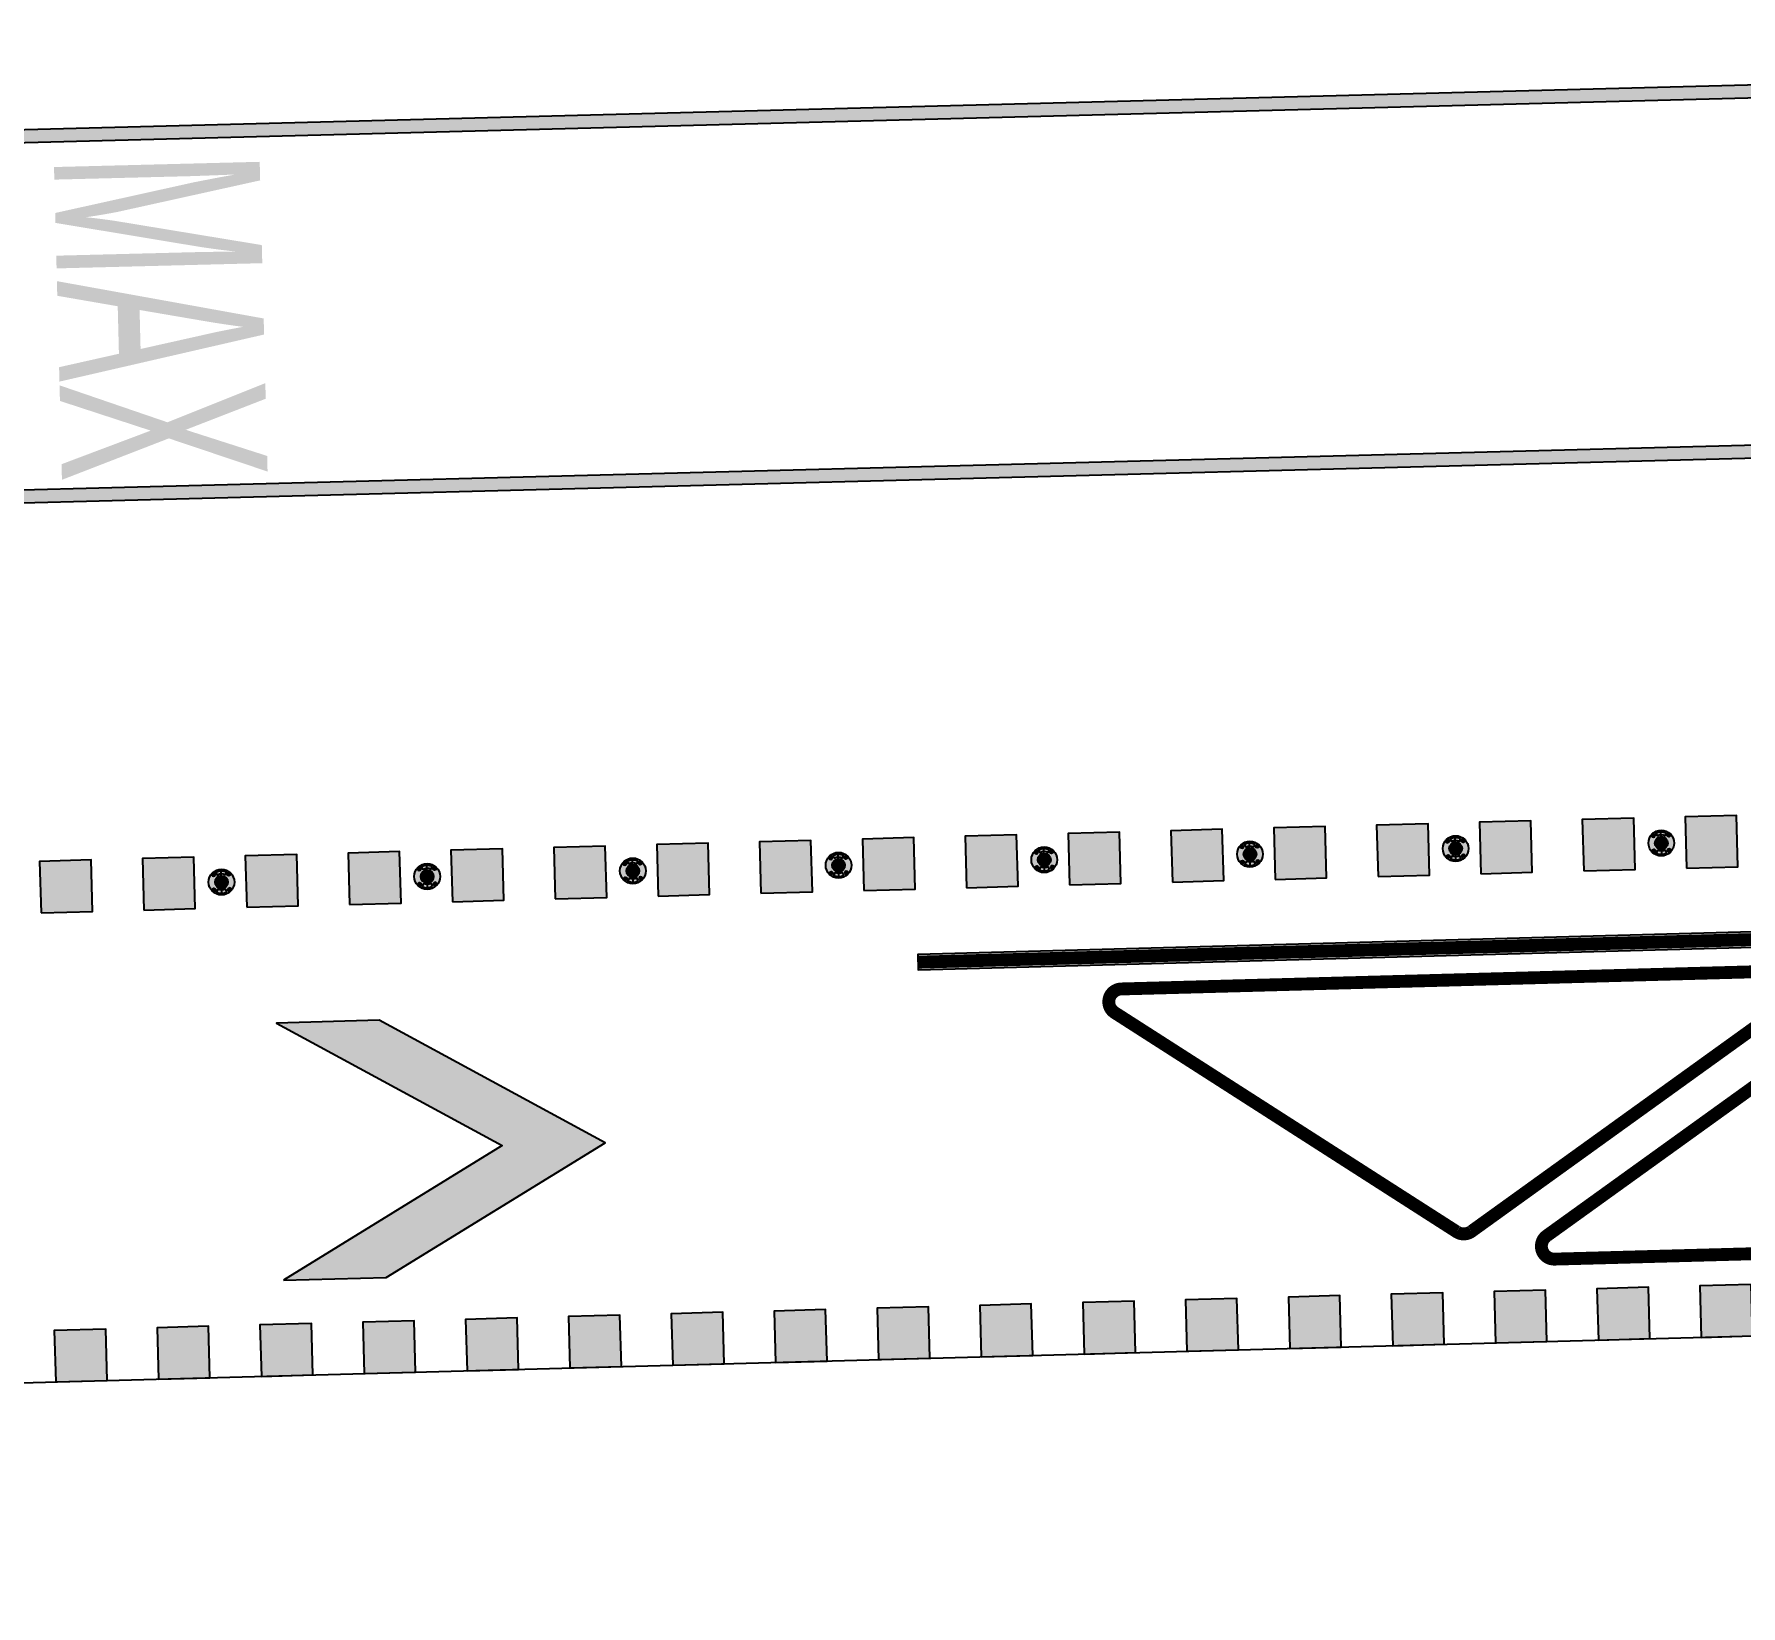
# Model space of a CAD drawing. Header units: metres. Extents: x 668617 to 675126, y 2286318 to 2293677.
# Drawn here: x 669566 to 669579.27, y 2287211.24 to 2287223.46 of the extents above; entities that cross this region are included whole.
import ezdxf
from ezdxf.enums import TextEntityAlignment as Align

# ---------------------------------------------------------------- set-up
doc = ezdxf.new("R2010")
doc.units = ezdxf.units.M
doc.header["$MEASUREMENT"] = 0
for name, color, linetype in [('DMTG-B-CuadrosVerdes', 94, 'Continuous'), ('DMTG-M-VIALETON', 92, 'Continuous'), ('DMTG-PB-BANQUETAS', 251, 'Continuous'), ('DMTG-SH-LEYENDA VELOCIDAD', 252, 'Continuous'), ('DMTG-SH-LINEA DISCONTINUA', 252, 'Continuous'), ('DMTG-SH-PARADA', 252, 'Continuous')]:
    doc.layers.add(name, color=color, linetype=linetype)
doc.styles.add('Arial', font='arial.ttf')

# ---------------------------------------------------------------- blocks, each defined once
blk = doc.blocks.new('*U207')
h = blk.add_hatch(color=252)
h.dxf.hatch_style = 1
h.paths.add_polyline_path([(-1.817, -23.238), (-0.817, -24.968), (-0.817, -24.168), (-1.817, -22.438), (-2.817, -24.168), (-2.817, -24.968)])
h.paths.add_polyline_path([(-1.817, -0.786), (-0.817, -2.516), (-0.817, -1.716), (-1.817, 0.014), (-2.817, -1.716), (-2.817, -2.516)])
h = blk.add_hatch(color=252)
h.dxf.hatch_style = 1
h.paths.add_polyline_path([(-3.215, -19.968), (-3.095, -19.968), (-3.095, -5.468), (-3.133, -5.468), (-3.133, -4.969), (-3.215, -4.969)])
at = {"color": 252, "lineweight": 0}
for points in [[(-3.215, -4.969), (-3.215, -19.968)], [(-3.095, -4.969), (-3.095, -19.968)]]:
    blk.add_lwpolyline(points, dxfattribs=at)
at = {"color": 252}
for points in [[(-3.095, -4.969), (-3.215, -4.969), (-3.215, -19.968), (-3.095, -19.968), (-3.095, -4.969)], [(-0.817, -24.968), (-0.817, -24.168), (-1.817, -22.438), (-2.817, -24.168), (-2.817, -24.968), (-1.817, -23.238), (-0.817, -24.968)]]:
    blk.add_lwpolyline(points, dxfattribs=at)
at = {"color": 252, "lineweight": 0, "const_width": 0.1}
blk.add_lwpolyline([(-3.155, -4.969), (-3.155, -19.968)], dxfattribs=at)
at = {"color": 252, "const_width": 0.1}
for points in [[(-0.896, -9.8, -0.64959), (-0.713, -9.834), (-0.713, -15.082, -0.740696), (-0.896, -15.138), (-2.67, -12.528, -0.325184), (-2.67, -12.41), (-0.896, -9.8)], [(-2.721, -13.111, 0.64959), (-2.904, -13.145), (-2.904, -18.393, 0.740696), (-2.721, -18.449), (-0.947, -15.839, 0.325184), (-0.947, -15.721), (-2.721, -13.111)]]:
    blk.add_lwpolyline(points, format="xyb", dxfattribs=at)
blk = doc.blocks.new('*U82')
blk.add_hatch(color=252).paths.add_polyline_path([(0, -0.05), (45, -0.05), (45, 0.05), (0, 0.05)])
blk.add_lwpolyline([(0, -0.05), (45, -0.05), (45, 0.05), (0, 0.05)], close=True)
blk = doc.blocks.new('*U185')
at = {"layer": 'DMTG-SH-LEYENDA VELOCIDAD', "style": 'Arial', "width": 0.527321}
blk.add_text('MAX', height=1.6, dxfattribs=at).set_placement((0.148, 7.915), (2.702, 7.915), align=Align.FIT)
at = {"layer": 'DMTG-SH-LEYENDA VELOCIDAD', "style": 'Arial', "width": 0.593548}
blk.add_attdef('VEL', text='', height=1.6, dxfattribs=at).set_placement((0.235, 0.019), (2.742, 0.019), align=Align.FIT)
blk = doc.blocks.new('*U139')
h = blk.add_hatch(color=256)
h.dxf.hatch_style = 1
h.paths.add_polyline_path([(6.388, 3.644), (6.788, 3.644), (6.788, 4.044), (6.388, 4.044)])
h = blk.add_hatch(color=256)
h.dxf.hatch_style = 1
h.paths.add_polyline_path([(6.388, 3.644), (6.788, 3.644), (6.788, 4.044), (6.388, 4.044)])
h = blk.add_hatch(color=256)
h.dxf.hatch_style = 1
h.paths.add_polyline_path([(7.188, 3.643), (7.588, 3.643), (7.588, 4.043), (7.188, 4.043)])
h = blk.add_hatch(color=256)
h.dxf.hatch_style = 1
h.paths.add_polyline_path([(7.188, 3.643), (7.588, 3.643), (7.588, 4.043), (7.188, 4.043)])
h = blk.add_hatch(color=256)
h.dxf.hatch_style = 1
h.paths.add_polyline_path([(7.988, 3.643), (8.388, 3.642), (8.388, 4.042), (7.988, 4.043)])
h = blk.add_hatch(color=256)
h.dxf.hatch_style = 1
h.paths.add_polyline_path([(7.988, 3.643), (8.388, 3.642), (8.388, 4.042), (7.988, 4.043)])
h = blk.add_hatch(color=256)
h.dxf.hatch_style = 1
h.paths.add_polyline_path([(8.788, 3.642), (9.188, 3.642), (9.188, 4.042), (8.788, 4.042)])
h = blk.add_hatch(color=256)
h.dxf.hatch_style = 1
h.paths.add_polyline_path([(8.788, 3.642), (9.188, 3.642), (9.188, 4.042), (8.788, 4.042)])
h = blk.add_hatch(color=256)
h.dxf.hatch_style = 1
h.paths.add_polyline_path([(9.588, 3.641), (9.988, 3.641), (9.988, 4.041), (9.588, 4.041)])
h = blk.add_hatch(color=256)
h.dxf.hatch_style = 1
h.paths.add_polyline_path([(9.588, 3.641), (9.988, 3.641), (9.988, 4.041), (9.588, 4.041)])
h = blk.add_hatch(color=256)
h.dxf.hatch_style = 1
h.paths.add_polyline_path([(10.388, 3.641), (10.788, 3.64), (10.788, 4.04), (10.388, 4.041)])
h = blk.add_hatch(color=256)
h.dxf.hatch_style = 1
h.paths.add_polyline_path([(10.388, 3.641), (10.788, 3.64), (10.788, 4.04), (10.388, 4.041)])
h = blk.add_hatch(color=256)
h.dxf.hatch_style = 1
h.paths.add_polyline_path([(11.188, 3.64), (11.588, 3.64), (11.588, 4.04), (11.188, 4.04)])
h = blk.add_hatch(color=256)
h.dxf.hatch_style = 1
h.paths.add_polyline_path([(11.188, 3.64), (11.588, 3.64), (11.588, 4.04), (11.188, 4.04)])
h = blk.add_hatch(color=256)
h.dxf.hatch_style = 1
h.paths.add_polyline_path([(11.988, 3.64), (12.388, 3.639), (12.388, 4.039), (11.988, 4.04)])
h = blk.add_hatch(color=256)
h.dxf.hatch_style = 1
h.paths.add_polyline_path([(11.988, 3.64), (12.388, 3.639), (12.388, 4.039), (11.988, 4.04)])
h = blk.add_hatch(color=256)
h.dxf.hatch_style = 1
h.paths.add_polyline_path([(12.788, 3.639), (13.188, 3.639), (13.188, 4.039), (12.788, 4.039)])
h = blk.add_hatch(color=256)
h.dxf.hatch_style = 1
h.paths.add_polyline_path([(12.788, 3.639), (13.188, 3.639), (13.188, 4.039), (12.788, 4.039)])
h = blk.add_hatch(color=256)
h.dxf.hatch_style = 1
h.paths.add_polyline_path([(13.588, 3.638), (13.988, 3.638), (13.988, 4.038), (13.588, 4.038)])
h = blk.add_hatch(color=256)
h.dxf.hatch_style = 1
h.paths.add_polyline_path([(13.588, 3.638), (13.988, 3.638), (13.988, 4.038), (13.588, 4.038)])
h = blk.add_hatch(color=256)
h.dxf.hatch_style = 1
h.paths.add_polyline_path([(14.388, 3.638), (14.788, 3.637), (14.788, 4.037), (14.388, 4.038)])
h = blk.add_hatch(color=256)
h.dxf.hatch_style = 1
h.paths.add_polyline_path([(14.388, 3.638), (14.788, 3.637), (14.788, 4.037), (14.388, 4.038)])
h = blk.add_hatch(color=256)
h.dxf.hatch_style = 1
h.paths.add_polyline_path([(15.188, 3.637), (15.588, 3.637), (15.588, 4.037), (15.188, 4.037)])
h = blk.add_hatch(color=256)
h.dxf.hatch_style = 1
h.paths.add_polyline_path([(15.188, 3.637), (15.588, 3.637), (15.588, 4.037), (15.188, 4.037)])
h = blk.add_hatch(color=256)
h.dxf.hatch_style = 1
h.paths.add_polyline_path([(15.988, 3.636), (16.388, 3.636), (16.388, 4.036), (15.988, 4.036)])
h = blk.add_hatch(color=256)
h.dxf.hatch_style = 1
h.paths.add_polyline_path([(15.988, 3.636), (16.388, 3.636), (16.388, 4.036), (15.988, 4.036)])
h = blk.add_hatch(color=256)
h.dxf.hatch_style = 1
h.paths.add_polyline_path([(16.788, 3.636), (17.188, 3.635), (17.188, 4.035), (16.788, 4.036)])
h = blk.add_hatch(color=256)
h.dxf.hatch_style = 1
h.paths.add_polyline_path([(16.788, 3.636), (17.188, 3.635), (17.188, 4.035), (16.788, 4.036)])
h = blk.add_hatch(color=256)
h.dxf.hatch_style = 1
h.paths.add_polyline_path([(17.588, 3.635), (17.988, 3.635), (17.988, 4.035), (17.588, 4.035)])
h = blk.add_hatch(color=256)
h.dxf.hatch_style = 1
h.paths.add_polyline_path([(17.588, 3.635), (17.988, 3.635), (17.988, 4.035), (17.588, 4.035)])
h = blk.add_hatch(color=256)
h.dxf.hatch_style = 1
h.paths.add_polyline_path([(18.388, 3.634), (18.788, 3.634), (18.788, 4.034), (18.388, 4.034)])
h = blk.add_hatch(color=256)
h.dxf.hatch_style = 1
h.paths.add_polyline_path([(18.388, 3.634), (18.788, 3.634), (18.788, 4.034), (18.388, 4.034)])
h = blk.add_hatch(color=256)
h.dxf.hatch_style = 1
h.paths.add_polyline_path([(19.188, 3.634), (19.588, 3.633), (19.588, 4.033), (19.188, 4.034)])
h = blk.add_hatch(color=256)
h.dxf.hatch_style = 1
h.paths.add_polyline_path([(19.188, 3.634), (19.588, 3.633), (19.588, 4.033), (19.188, 4.034)])
h = blk.add_hatch(color=256)
h.dxf.hatch_style = 1
h.paths.add_polyline_path([(6.4, -0.005), (6.8, -0.006), (6.8, 0.394), (6.4, 0.395)])
h = blk.add_hatch(color=256)
h.dxf.hatch_style = 1
h.paths.add_polyline_path([(6.4, -0.005), (6.8, -0.006), (6.8, 0.394), (6.4, 0.395)])
h = blk.add_hatch(color=256)
h.dxf.hatch_style = 1
h.paths.add_polyline_path([(7.2, -0.006), (7.6, -0.006), (7.6, 0.394), (7.2, 0.394)])
h = blk.add_hatch(color=256)
h.dxf.hatch_style = 1
h.paths.add_polyline_path([(7.2, -0.006), (7.6, -0.006), (7.6, 0.394), (7.2, 0.394)])
h = blk.add_hatch(color=256)
h.dxf.hatch_style = 1
h.paths.add_polyline_path([(8, -0.007), (8.4, -0.007), (8.4, 0.393), (8, 0.393)])
h = blk.add_hatch(color=256)
h.dxf.hatch_style = 1
h.paths.add_polyline_path([(8, -0.007), (8.4, -0.007), (8.4, 0.393), (8, 0.393)])
h = blk.add_hatch(color=256)
h.dxf.hatch_style = 1
h.paths.add_polyline_path([(8.8, -0.007), (9.2, -0.008), (9.2, 0.392), (8.8, 0.393)])
h = blk.add_hatch(color=256)
h.dxf.hatch_style = 1
h.paths.add_polyline_path([(8.8, -0.007), (9.2, -0.008), (9.2, 0.392), (8.8, 0.393)])
h = blk.add_hatch(color=256)
h.dxf.hatch_style = 1
h.paths.add_polyline_path([(9.6, -0.008), (10, -0.008), (10, 0.392), (9.6, 0.392)])
h = blk.add_hatch(color=256)
h.dxf.hatch_style = 1
h.paths.add_polyline_path([(9.6, -0.008), (10, -0.008), (10, 0.392), (9.6, 0.392)])
h = blk.add_hatch(color=256)
h.dxf.hatch_style = 1
h.paths.add_polyline_path([(10.4, -0.008), (10.8, -0.009), (10.8, 0.391), (10.4, 0.392)])
h = blk.add_hatch(color=256)
h.dxf.hatch_style = 1
h.paths.add_polyline_path([(10.4, -0.008), (10.8, -0.009), (10.8, 0.391), (10.4, 0.392)])
h = blk.add_hatch(color=256)
h.dxf.hatch_style = 1
h.paths.add_polyline_path([(11.2, -0.009), (11.6, -0.009), (11.6, 0.391), (11.2, 0.391)])
h = blk.add_hatch(color=256)
h.dxf.hatch_style = 1
h.paths.add_polyline_path([(11.2, -0.009), (11.6, -0.009), (11.6, 0.391), (11.2, 0.391)])
h = blk.add_hatch(color=256)
h.dxf.hatch_style = 1
h.paths.add_polyline_path([(12, -0.01), (12.4, -0.01), (12.4, 0.39), (12, 0.39)])
h = blk.add_hatch(color=256)
h.dxf.hatch_style = 1
h.paths.add_polyline_path([(12, -0.01), (12.4, -0.01), (12.4, 0.39), (12, 0.39)])
h = blk.add_hatch(color=256)
h.dxf.hatch_style = 1
h.paths.add_polyline_path([(12.8, -0.01), (13.2, -0.011), (13.2, 0.389), (12.8, 0.39)])
h = blk.add_hatch(color=256)
h.dxf.hatch_style = 1
h.paths.add_polyline_path([(12.8, -0.01), (13.2, -0.011), (13.2, 0.389), (12.8, 0.39)])
h = blk.add_hatch(color=256)
h.dxf.hatch_style = 1
h.paths.add_polyline_path([(13.6, -0.011), (14, -0.011), (14, 0.389), (13.6, 0.389)])
h = blk.add_hatch(color=256)
h.dxf.hatch_style = 1
h.paths.add_polyline_path([(13.6, -0.011), (14, -0.011), (14, 0.389), (13.6, 0.389)])
h = blk.add_hatch(color=256)
h.dxf.hatch_style = 1
h.paths.add_polyline_path([(14.4, -0.012), (14.8, -0.012), (14.8, 0.388), (14.4, 0.388)])
h = blk.add_hatch(color=256)
h.dxf.hatch_style = 1
h.paths.add_polyline_path([(14.4, -0.012), (14.8, -0.012), (14.8, 0.388), (14.4, 0.388)])
h = blk.add_hatch(color=256)
h.dxf.hatch_style = 1
h.paths.add_polyline_path([(15.2, -0.012), (15.6, -0.013), (15.6, 0.387), (15.2, 0.388)])
h = blk.add_hatch(color=256)
h.dxf.hatch_style = 1
h.paths.add_polyline_path([(15.2, -0.012), (15.6, -0.013), (15.6, 0.387), (15.2, 0.388)])
h = blk.add_hatch(color=256)
h.dxf.hatch_style = 1
h.paths.add_polyline_path([(16, -0.013), (16.4, -0.013), (16.4, 0.387), (16, 0.387)])
h = blk.add_hatch(color=256)
h.dxf.hatch_style = 1
h.paths.add_polyline_path([(16, -0.013), (16.4, -0.013), (16.4, 0.387), (16, 0.387)])
h = blk.add_hatch(color=256)
h.dxf.hatch_style = 1
h.paths.add_polyline_path([(16.8, -0.014), (17.2, -0.014), (17.2, 0.386), (16.8, 0.386)])
h = blk.add_hatch(color=256)
h.dxf.hatch_style = 1
h.paths.add_polyline_path([(16.8, -0.014), (17.2, -0.014), (17.2, 0.386), (16.8, 0.386)])
h = blk.add_hatch(color=256)
h.dxf.hatch_style = 1
h.paths.add_polyline_path([(17.6, -0.014), (18, -0.015), (18, 0.385), (17.6, 0.386)])
h = blk.add_hatch(color=256)
h.dxf.hatch_style = 1
h.paths.add_polyline_path([(17.6, -0.014), (18, -0.015), (18, 0.385), (17.6, 0.386)])
h = blk.add_hatch(color=256)
h.dxf.hatch_style = 1
h.paths.add_polyline_path([(18.4, -0.015), (18.8, -0.015), (18.8, 0.385), (18.4, 0.385)])
h = blk.add_hatch(color=256)
h.dxf.hatch_style = 1
h.paths.add_polyline_path([(18.4, -0.015), (18.8, -0.015), (18.8, 0.385), (18.4, 0.385)])
h = blk.add_hatch(color=256)
h.dxf.hatch_style = 1
h.paths.add_polyline_path([(19.2, -0.016), (19.6, -0.016), (19.6, 0.384), (19.2, 0.384)])
h = blk.add_hatch(color=256)
h.dxf.hatch_style = 1
h.paths.add_polyline_path([(19.2, -0.016), (19.6, -0.016), (19.6, 0.384), (19.2, 0.384)])
for points in [[(6.388, 3.644), (6.788, 3.644), (6.788, 4.044), (6.388, 4.044)], [(6.388, 3.644), (6.788, 3.644), (6.788, 4.044), (6.388, 4.044)], [(7.188, 3.643), (7.588, 3.643), (7.588, 4.043), (7.188, 4.043)], [(7.188, 3.643), (7.588, 3.643), (7.588, 4.043), (7.188, 4.043)], [(7.988, 3.643), (8.388, 3.642), (8.388, 4.042), (7.988, 4.043)], [(7.988, 3.643), (8.388, 3.642), (8.388, 4.042), (7.988, 4.043)], [(8.788, 3.642), (9.188, 3.642), (9.188, 4.042), (8.788, 4.042)], [(8.788, 3.642), (9.188, 3.642), (9.188, 4.042), (8.788, 4.042)], [(9.588, 3.641), (9.988, 3.641), (9.988, 4.041), (9.588, 4.041)], [(9.588, 3.641), (9.988, 3.641), (9.988, 4.041), (9.588, 4.041)], [(10.388, 3.641), (10.788, 3.64), (10.788, 4.04), (10.388, 4.041)], [(10.388, 3.641), (10.788, 3.64), (10.788, 4.04), (10.388, 4.041)], [(11.188, 3.64), (11.588, 3.64), (11.588, 4.04), (11.188, 4.04)], [(11.188, 3.64), (11.588, 3.64), (11.588, 4.04), (11.188, 4.04)], [(11.988, 3.64), (12.388, 3.639), (12.388, 4.039), (11.988, 4.04)], [(11.988, 3.64), (12.388, 3.639), (12.388, 4.039), (11.988, 4.04)], [(12.788, 3.639), (13.188, 3.639), (13.188, 4.039), (12.788, 4.039)], [(12.788, 3.639), (13.188, 3.639), (13.188, 4.039), (12.788, 4.039)], [(13.588, 3.638), (13.988, 3.638), (13.988, 4.038), (13.588, 4.038)], [(13.588, 3.638), (13.988, 3.638), (13.988, 4.038), (13.588, 4.038)], [(14.388, 3.638), (14.788, 3.637), (14.788, 4.037), (14.388, 4.038)], [(14.388, 3.638), (14.788, 3.637), (14.788, 4.037), (14.388, 4.038)], [(15.188, 3.637), (15.588, 3.637), (15.588, 4.037), (15.188, 4.037)], [(15.188, 3.637), (15.588, 3.637), (15.588, 4.037), (15.188, 4.037)], [(15.988, 3.636), (16.388, 3.636), (16.388, 4.036), (15.988, 4.036)], [(15.988, 3.636), (16.388, 3.636), (16.388, 4.036), (15.988, 4.036)], [(16.788, 3.636), (17.188, 3.635), (17.188, 4.035), (16.788, 4.036)], [(16.788, 3.636), (17.188, 3.635), (17.188, 4.035), (16.788, 4.036)], [(17.588, 3.635), (17.988, 3.635), (17.988, 4.035), (17.588, 4.035)], [(17.588, 3.635), (17.988, 3.635), (17.988, 4.035), (17.588, 4.035)], [(18.388, 3.634), (18.788, 3.634), (18.788, 4.034), (18.388, 4.034)], [(18.388, 3.634), (18.788, 3.634), (18.788, 4.034), (18.388, 4.034)], [(19.188, 3.634), (19.588, 3.633), (19.588, 4.033), (19.188, 4.034)], [(19.188, 3.634), (19.588, 3.633), (19.588, 4.033), (19.188, 4.034)], [(6.4, -0.005), (6.8, -0.006), (6.8, 0.394), (6.4, 0.395)], [(6.4, -0.005), (6.8, -0.006), (6.8, 0.394), (6.4, 0.395)], [(7.2, -0.006), (7.6, -0.006), (7.6, 0.394), (7.2, 0.394)], [(7.2, -0.006), (7.6, -0.006), (7.6, 0.394), (7.2, 0.394)], [(8, -0.007), (8.4, -0.007), (8.4, 0.393), (8, 0.393)], [(8, -0.007), (8.4, -0.007), (8.4, 0.393), (8, 0.393)], [(8.8, -0.007), (9.2, -0.008), (9.2, 0.392), (8.8, 0.393)], [(8.8, -0.007), (9.2, -0.008), (9.2, 0.392), (8.8, 0.393)], [(9.6, -0.008), (10, -0.008), (10, 0.392), (9.6, 0.392)], [(9.6, -0.008), (10, -0.008), (10, 0.392), (9.6, 0.392)], [(10.4, -0.008), (10.8, -0.009), (10.8, 0.391), (10.4, 0.392)], [(10.4, -0.008), (10.8, -0.009), (10.8, 0.391), (10.4, 0.392)], [(11.2, -0.009), (11.6, -0.009), (11.6, 0.391), (11.2, 0.391)], [(11.2, -0.009), (11.6, -0.009), (11.6, 0.391), (11.2, 0.391)], [(12, -0.01), (12.4, -0.01), (12.4, 0.39), (12, 0.39)], [(12, -0.01), (12.4, -0.01), (12.4, 0.39), (12, 0.39)], [(12.8, -0.01), (13.2, -0.011), (13.2, 0.389), (12.8, 0.39)], [(12.8, -0.01), (13.2, -0.011), (13.2, 0.389), (12.8, 0.39)], [(13.6, -0.011), (14, -0.011), (14, 0.389), (13.6, 0.389)], [(13.6, -0.011), (14, -0.011), (14, 0.389), (13.6, 0.389)], [(14.4, -0.012), (14.8, -0.012), (14.8, 0.388), (14.4, 0.388)], [(14.4, -0.012), (14.8, -0.012), (14.8, 0.388), (14.4, 0.388)], [(15.2, -0.012), (15.6, -0.013), (15.6, 0.387), (15.2, 0.388)], [(15.2, -0.012), (15.6, -0.013), (15.6, 0.387), (15.2, 0.388)], [(16, -0.013), (16.4, -0.013), (16.4, 0.387), (16, 0.387)], [(16, -0.013), (16.4, -0.013), (16.4, 0.387), (16, 0.387)], [(16.8, -0.014), (17.2, -0.014), (17.2, 0.386), (16.8, 0.386)], [(16.8, -0.014), (17.2, -0.014), (17.2, 0.386), (16.8, 0.386)], [(17.6, -0.014), (18, -0.015), (18, 0.385), (17.6, 0.386)], [(17.6, -0.014), (18, -0.015), (18, 0.385), (17.6, 0.386)], [(18.4, -0.015), (18.8, -0.015), (18.8, 0.385), (18.4, 0.385)], [(18.4, -0.015), (18.8, -0.015), (18.8, 0.385), (18.4, 0.385)], [(19.2, -0.016), (19.6, -0.016), (19.6, 0.384), (19.2, 0.384)], [(19.2, -0.016), (19.6, -0.016), (19.6, 0.384), (19.2, 0.384)]]:
    blk.add_lwpolyline(points, close=True)
blk = doc.blocks.new('*U211')
at = {"true_color": 0x58ba48}
h = blk.add_hatch(color=85, dxfattribs=at)
h.dxf.hatch_style = 1
h.paths.add_polyline_path([(37.3, 12.341, 1), (37.4, 12.341, 1)], flags=0)
h.paths.add_polyline_path([(37.299, 12.41), (37.288, 12.42, 0.062746), (37.271, 12.403), (37.281, 12.392, 0.413879), (37.299, 12.392, 0.414549)], flags=17)
h.paths.add_polyline_path([(37.296, 12.401, -1), (37.284, 12.401, -1)], flags=16)
h.paths.add_polyline_path([(37.3, 12.341, 1), (37.4, 12.341, 1)], flags=16)
h.paths.add_polyline_path([(37.411, 12.42), (37.4, 12.41, 0.413879), (37.4, 12.392, 0.414549), (37.418, 12.392), (37.429, 12.403, 0.062746)], flags=17)
h.paths.add_polyline_path([(37.415, 12.401, -1), (37.403, 12.401, -1)], flags=16)
h.paths.add_polyline_path([(37.429, 12.28), (37.418, 12.291, 0.413879), (37.4, 12.291, 0.414549), (37.4, 12.273), (37.411, 12.262, 0.062746)], flags=17)
h.paths.add_polyline_path([(37.403, 12.282, -1), (37.415, 12.282, -1)], flags=16)
h.paths.add_polyline_path([(37.299, 12.291, 0.414549), (37.281, 12.291), (37.271, 12.28, 0.062746), (37.288, 12.262), (37.299, 12.273, 0.413879)], flags=17)
h.paths.add_polyline_path([(37.284, 12.282, -1), (37.296, 12.282, -1)], flags=16)
h.paths.add_polyline_path([(37.429, 12.403), (37.418, 12.392, -0.414549), (37.4, 12.392, -0.413879), (37.4, 12.41), (37.411, 12.42, 0.342564), (37.288, 12.42), (37.299, 12.41, -0.414549), (37.299, 12.392, -0.413879), (37.281, 12.392), (37.271, 12.403, 0.166532), (37.25, 12.342, 0.166532), (37.271, 12.28), (37.281, 12.291, -0.414549), (37.299, 12.291, -0.413879), (37.299, 12.273), (37.288, 12.262, 0.342564), (37.411, 12.262), (37.4, 12.273, -0.414549), (37.4, 12.291, -0.413879), (37.418, 12.291), (37.429, 12.28, 0.166532), (37.45, 12.341, 0.166532)])
h.paths.add_polyline_path([(37.4, 12.341, -1), (37.3, 12.341, -1)], flags=0)
h.paths.add_polyline_path([(37.379, 12.397, 0.245947), (37.321, 12.397), (37.309, 12.419, -0.245947), (37.39, 12.419)], flags=16)
h.paths.add_polyline_path([(37.379, 12.286), (37.39, 12.264, -0.245947), (37.309, 12.264), (37.321, 12.286, 0.245947)], flags=16)
h = blk.add_hatch(color=85, dxfattribs=at)
h.dxf.hatch_style = 1
h.paths.add_polyline_path([(37.3, 12.341, 1), (37.4, 12.341, 1)])
at = {"true_color": 0xc7c8ca}
h = blk.add_hatch(color=9, dxfattribs=at)
h.dxf.hatch_style = 1
h.paths.add_polyline_path([(37.39, 12.419, 0.245947), (37.309, 12.419), (37.321, 12.397, -0.245947), (37.379, 12.397)])
h.paths.add_polyline_path([(37.39, 12.264), (37.379, 12.286, -0.245947), (37.321, 12.286), (37.309, 12.264, 0.245947)])
at = {"true_color": 0x58ba48}
h = blk.add_hatch(color=85, dxfattribs=at)
h.dxf.hatch_style = 1
h.paths.add_polyline_path([(38.9, 12.34, 1), (39, 12.34, 1)], flags=0)
h.paths.add_polyline_path([(38.899, 12.408), (38.888, 12.419, 0.062746), (38.871, 12.402), (38.881, 12.391, 0.413879), (38.899, 12.391, 0.414549)], flags=17)
h.paths.add_polyline_path([(38.896, 12.4, -1), (38.884, 12.4, -1)], flags=16)
h.paths.add_polyline_path([(38.9, 12.34, 1), (39, 12.34, 1)], flags=16)
h.paths.add_polyline_path([(39.011, 12.419), (39, 12.408, 0.413879), (39, 12.391, 0.414549), (39.018, 12.391), (39.029, 12.401, 0.062746)], flags=17)
h.paths.add_polyline_path([(39.015, 12.399, -1), (39.003, 12.399, -1)], flags=16)
h.paths.add_polyline_path([(39.029, 12.279), (39.018, 12.29, 0.413879), (39, 12.29, 0.414549), (39, 12.272), (39.011, 12.261, 0.062746)], flags=17)
h.paths.add_polyline_path([(39.003, 12.281, -1), (39.015, 12.281, -1)], flags=16)
h.paths.add_polyline_path([(38.899, 12.29, 0.414549), (38.881, 12.29), (38.871, 12.279, 0.062746), (38.888, 12.261), (38.899, 12.272, 0.413879)], flags=17)
h.paths.add_polyline_path([(38.884, 12.281, -1), (38.896, 12.281, -1)], flags=16)
h.paths.add_polyline_path([(39.029, 12.401), (39.018, 12.391, -0.414549), (39, 12.391, -0.413879), (39, 12.408), (39.011, 12.419, 0.342564), (38.888, 12.419), (38.899, 12.408, -0.414549), (38.899, 12.391, -0.413879), (38.881, 12.391), (38.871, 12.402, 0.166532), (38.85, 12.34, 0.166532), (38.871, 12.279), (38.881, 12.29, -0.414549), (38.899, 12.29, -0.413879), (38.899, 12.272), (38.888, 12.261, 0.342564), (39.011, 12.261), (39, 12.272, -0.414549), (39, 12.29, -0.413879), (39.018, 12.29), (39.029, 12.279, 0.166532), (39.05, 12.34, 0.166532)])
h.paths.add_polyline_path([(39, 12.34, -1), (38.9, 12.34, -1)], flags=0)
h.paths.add_polyline_path([(38.979, 12.395, 0.245947), (38.921, 12.396), (38.909, 12.418, -0.245947), (38.99, 12.418)], flags=16)
h.paths.add_polyline_path([(38.979, 12.285), (38.99, 12.263, -0.245947), (38.909, 12.263), (38.921, 12.285, 0.245947)], flags=16)
h = blk.add_hatch(color=85, dxfattribs=at)
h.dxf.hatch_style = 1
h.paths.add_polyline_path([(38.9, 12.34, 1), (39, 12.34, 1)])
at = {"true_color": 0xc7c8ca}
h = blk.add_hatch(color=9, dxfattribs=at)
h.dxf.hatch_style = 1
h.paths.add_polyline_path([(38.99, 12.418, 0.245947), (38.909, 12.418), (38.921, 12.396, -0.245947), (38.979, 12.395)])
h.paths.add_polyline_path([(38.99, 12.263), (38.979, 12.285, -0.245947), (38.921, 12.285), (38.909, 12.263, 0.245947)])
at = {"true_color": 0x58ba48}
h = blk.add_hatch(color=85, dxfattribs=at)
h.dxf.hatch_style = 1
h.paths.add_polyline_path([(40.5, 12.339, 1), (40.6, 12.339, 1)], flags=0)
h.paths.add_polyline_path([(40.499, 12.407), (40.488, 12.418, 0.062746), (40.471, 12.4), (40.481, 12.389, 0.413879), (40.499, 12.389, 0.414549)], flags=17)
h.paths.add_polyline_path([(40.496, 12.398, -1), (40.484, 12.398, -1)], flags=16)
h.paths.add_polyline_path([(40.5, 12.339, 1), (40.6, 12.339, 1)], flags=16)
h.paths.add_polyline_path([(40.611, 12.418), (40.6, 12.407, 0.413879), (40.6, 12.389, 0.414549), (40.618, 12.389), (40.629, 12.4, 0.062746)], flags=17)
h.paths.add_polyline_path([(40.615, 12.398, -1), (40.603, 12.398, -1)], flags=16)
h.paths.add_polyline_path([(40.629, 12.277), (40.618, 12.288, 0.413879), (40.6, 12.288, 0.414549), (40.6, 12.271), (40.611, 12.26, 0.062746)], flags=17)
h.paths.add_polyline_path([(40.603, 12.279, -1), (40.615, 12.279, -1)], flags=16)
h.paths.add_polyline_path([(40.499, 12.288, 0.414549), (40.481, 12.288), (40.471, 12.278, 0.062746), (40.488, 12.26), (40.499, 12.271, 0.413879)], flags=17)
h.paths.add_polyline_path([(40.484, 12.28, -1), (40.496, 12.28, -1)], flags=16)
h.paths.add_polyline_path([(40.629, 12.4), (40.618, 12.389, -0.414549), (40.6, 12.389, -0.413879), (40.6, 12.407), (40.611, 12.418, 0.342564), (40.488, 12.418), (40.499, 12.407, -0.414549), (40.499, 12.389, -0.413879), (40.481, 12.389), (40.471, 12.4, 0.166532), (40.45, 12.339, 0.166532), (40.471, 12.278), (40.481, 12.288, -0.414549), (40.499, 12.288, -0.413879), (40.499, 12.271), (40.488, 12.26, 0.342564), (40.611, 12.26), (40.6, 12.271, -0.414549), (40.6, 12.288, -0.413879), (40.618, 12.288), (40.629, 12.277, 0.166532), (40.65, 12.339, 0.166532)])
h.paths.add_polyline_path([(40.6, 12.339, -1), (40.5, 12.339, -1)], flags=0)
h.paths.add_polyline_path([(40.579, 12.394, 0.245947), (40.521, 12.394), (40.509, 12.416, -0.245947), (40.59, 12.416)], flags=16)
h.paths.add_polyline_path([(40.579, 12.283), (40.59, 12.261, -0.245947), (40.509, 12.261), (40.521, 12.284, 0.245947)], flags=16)
h = blk.add_hatch(color=85, dxfattribs=at)
h.dxf.hatch_style = 1
h.paths.add_polyline_path([(40.5, 12.339, 1), (40.6, 12.339, 1)])
at = {"true_color": 0xc7c8ca}
h = blk.add_hatch(color=9, dxfattribs=at)
h.dxf.hatch_style = 1
h.paths.add_polyline_path([(40.59, 12.416, 0.245947), (40.509, 12.416), (40.521, 12.394, -0.245947), (40.579, 12.394)])
h.paths.add_polyline_path([(40.59, 12.261), (40.579, 12.283, -0.245947), (40.521, 12.284), (40.509, 12.261, 0.245947)])
at = {"true_color": 0x58ba48}
h = blk.add_hatch(color=85, dxfattribs=at)
h.dxf.hatch_style = 1
h.paths.add_polyline_path([(42.1, 12.338, 1), (42.2, 12.338, 1)], flags=0)
h.paths.add_polyline_path([(42.099, 12.406), (42.088, 12.417, 0.062746), (42.071, 12.399), (42.081, 12.388, 0.413879), (42.099, 12.388, 0.414549)], flags=17)
h.paths.add_polyline_path([(42.096, 12.397, -1), (42.084, 12.397, -1)], flags=16)
h.paths.add_polyline_path([(42.1, 12.338, 1), (42.2, 12.338, 1)], flags=16)
h.paths.add_polyline_path([(42.211, 12.417), (42.2, 12.406, 0.413879), (42.2, 12.388, 0.414549), (42.218, 12.388), (42.229, 12.399, 0.062746)], flags=17)
h.paths.add_polyline_path([(42.215, 12.397, -1), (42.203, 12.397, -1)], flags=16)
h.paths.add_polyline_path([(42.229, 12.276), (42.218, 12.287, 0.413879), (42.2, 12.287, 0.414549), (42.2, 12.269), (42.211, 12.259, 0.062746)], flags=17)
h.paths.add_polyline_path([(42.203, 12.278, -1), (42.215, 12.278, -1)], flags=16)
h.paths.add_polyline_path([(42.099, 12.287, 0.414549), (42.081, 12.287), (42.071, 12.276, 0.062746), (42.088, 12.259), (42.099, 12.269, 0.413879)], flags=17)
h.paths.add_polyline_path([(42.084, 12.278, -1), (42.096, 12.278, -1)], flags=16)
h.paths.add_polyline_path([(42.229, 12.399), (42.218, 12.388, -0.414549), (42.2, 12.388, -0.413879), (42.2, 12.406), (42.211, 12.417, 0.342564), (42.088, 12.417), (42.099, 12.406, -0.414549), (42.099, 12.388, -0.413879), (42.081, 12.388), (42.071, 12.399, 0.166532), (42.05, 12.338, 0.166532), (42.071, 12.276), (42.081, 12.287, -0.414549), (42.099, 12.287, -0.413879), (42.099, 12.269), (42.088, 12.259, 0.342564), (42.211, 12.259), (42.2, 12.269, -0.414549), (42.2, 12.287, -0.413879), (42.218, 12.287), (42.229, 12.276, 0.166532), (42.25, 12.337, 0.166532)])
h.paths.add_polyline_path([(42.2, 12.338, -1), (42.1, 12.338, -1)], flags=0)
h.paths.add_polyline_path([(42.179, 12.393, 0.245947), (42.121, 12.393), (42.109, 12.415, -0.245947), (42.19, 12.415)], flags=16)
h.paths.add_polyline_path([(42.179, 12.282), (42.19, 12.26, -0.245947), (42.109, 12.26), (42.121, 12.282, 0.245947)], flags=16)
h = blk.add_hatch(color=85, dxfattribs=at)
h.dxf.hatch_style = 1
h.paths.add_polyline_path([(42.1, 12.338, 1), (42.2, 12.338, 1)])
at = {"true_color": 0xc7c8ca}
h = blk.add_hatch(color=9, dxfattribs=at)
h.dxf.hatch_style = 1
h.paths.add_polyline_path([(42.19, 12.415, 0.245947), (42.109, 12.415), (42.121, 12.393, -0.245947), (42.179, 12.393)])
h.paths.add_polyline_path([(42.19, 12.26), (42.179, 12.282, -0.245947), (42.121, 12.282), (42.109, 12.26, 0.245947)])
at = {"true_color": 0x58ba48}
h = blk.add_hatch(color=85, dxfattribs=at)
h.dxf.hatch_style = 1
h.paths.add_polyline_path([(43.7, 12.336, 1), (43.8, 12.336, 1)], flags=0)
h.paths.add_polyline_path([(43.699, 12.405), (43.688, 12.415, 0.062746), (43.671, 12.398), (43.681, 12.387, 0.413879), (43.699, 12.387, 0.414549)], flags=17)
h.paths.add_polyline_path([(43.696, 12.396, -1), (43.684, 12.396, -1)], flags=16)
h.paths.add_polyline_path([(43.7, 12.336, 1), (43.8, 12.336, 1)], flags=16)
h.paths.add_polyline_path([(43.811, 12.415), (43.8, 12.404, 0.413879), (43.8, 12.387, 0.414549), (43.818, 12.387), (43.829, 12.398, 0.062746)], flags=17)
h.paths.add_polyline_path([(43.815, 12.396, -1), (43.803, 12.396, -1)], flags=16)
h.paths.add_polyline_path([(43.829, 12.275), (43.818, 12.286, 0.413879), (43.8, 12.286, 0.414549), (43.8, 12.268), (43.811, 12.257, 0.062746)], flags=17)
h.paths.add_polyline_path([(43.803, 12.277, -1), (43.815, 12.277, -1)], flags=16)
h.paths.add_polyline_path([(43.699, 12.286, 0.414549), (43.681, 12.286), (43.671, 12.275, 0.062746), (43.688, 12.257), (43.699, 12.268, 0.413879)], flags=17)
h.paths.add_polyline_path([(43.684, 12.277, -1), (43.696, 12.277, -1)], flags=16)
h.paths.add_polyline_path([(43.829, 12.398), (43.818, 12.387, -0.414549), (43.8, 12.387, -0.413879), (43.8, 12.404), (43.811, 12.415, 0.342564), (43.688, 12.415), (43.699, 12.405, -0.414549), (43.699, 12.387, -0.413879), (43.681, 12.387), (43.671, 12.398, 0.166532), (43.65, 12.336, 0.166532), (43.671, 12.275), (43.681, 12.286, -0.414549), (43.699, 12.286, -0.413879), (43.699, 12.268), (43.688, 12.257, 0.342564), (43.811, 12.257), (43.8, 12.268, -0.414549), (43.8, 12.286, -0.413879), (43.818, 12.286), (43.829, 12.275, 0.166532), (43.85, 12.336, 0.166532)])
h.paths.add_polyline_path([(43.8, 12.336, -1), (43.7, 12.336, -1)], flags=0)
h.paths.add_polyline_path([(43.779, 12.392, 0.245947), (43.721, 12.392), (43.709, 12.414, -0.245947), (43.79, 12.414)], flags=16)
h.paths.add_polyline_path([(43.779, 12.281), (43.79, 12.259, -0.245947), (43.709, 12.259), (43.721, 12.281, 0.245947)], flags=16)
h = blk.add_hatch(color=85, dxfattribs=at)
h.dxf.hatch_style = 1
h.paths.add_polyline_path([(43.7, 12.336, 1), (43.8, 12.336, 1)])
at = {"true_color": 0xc7c8ca}
h = blk.add_hatch(color=9, dxfattribs=at)
h.dxf.hatch_style = 1
h.paths.add_polyline_path([(43.79, 12.414, 0.245947), (43.709, 12.414), (43.721, 12.392, -0.245947), (43.779, 12.392)])
h.paths.add_polyline_path([(43.79, 12.259), (43.779, 12.281, -0.245947), (43.721, 12.281), (43.709, 12.259, 0.245947)])
at = {"true_color": 0x58ba48}
h = blk.add_hatch(color=85, dxfattribs=at)
h.dxf.hatch_style = 1
h.paths.add_polyline_path([(45.3, 12.335, 1), (45.4, 12.335, 1)], flags=0)
h.paths.add_polyline_path([(45.299, 12.403), (45.288, 12.414, 0.062746), (45.271, 12.396), (45.281, 12.386, 0.413879), (45.299, 12.386, 0.414549)], flags=17)
h.paths.add_polyline_path([(45.296, 12.394, -1), (45.284, 12.394, -1)], flags=16)
h.paths.add_polyline_path([(45.3, 12.335, 1), (45.4, 12.335, 1)], flags=16)
h.paths.add_polyline_path([(45.411, 12.414), (45.4, 12.403, 0.413879), (45.4, 12.386, 0.414549), (45.418, 12.386), (45.429, 12.396, 0.062746)], flags=17)
h.paths.add_polyline_path([(45.415, 12.394, -1), (45.403, 12.394, -1)], flags=16)
h.paths.add_polyline_path([(45.429, 12.274), (45.418, 12.284, 0.413879), (45.4, 12.284, 0.414549), (45.4, 12.267), (45.411, 12.256, 0.062746)], flags=17)
h.paths.add_polyline_path([(45.403, 12.276, -1), (45.415, 12.276, -1)], flags=16)
h.paths.add_polyline_path([(45.299, 12.284, 0.414549), (45.281, 12.284), (45.271, 12.274, 0.062746), (45.288, 12.256), (45.299, 12.267, 0.413879)], flags=17)
h.paths.add_polyline_path([(45.284, 12.276, -1), (45.296, 12.276, -1)], flags=16)
h.paths.add_polyline_path([(45.429, 12.396), (45.418, 12.386, -0.414549), (45.4, 12.386, -0.413879), (45.4, 12.403), (45.411, 12.414, 0.342564), (45.288, 12.414), (45.299, 12.403, -0.414549), (45.299, 12.386, -0.413879), (45.281, 12.386), (45.271, 12.396, 0.166532), (45.25, 12.335, 0.166532), (45.271, 12.274), (45.281, 12.284, -0.414549), (45.299, 12.284, -0.413879), (45.299, 12.267), (45.288, 12.256, 0.342564), (45.411, 12.256), (45.4, 12.267, -0.414549), (45.4, 12.284, -0.413879), (45.418, 12.284), (45.429, 12.274, 0.166532), (45.45, 12.335, 0.166532)])
h.paths.add_polyline_path([(45.4, 12.335, -1), (45.3, 12.335, -1)], flags=0)
h.paths.add_polyline_path([(45.379, 12.39, 0.245947), (45.321, 12.39), (45.309, 12.413, -0.245947), (45.39, 12.412)], flags=16)
h.paths.add_polyline_path([(45.379, 12.28), (45.39, 12.257, -0.245947), (45.309, 12.258), (45.321, 12.28, 0.245947)], flags=16)
h = blk.add_hatch(color=85, dxfattribs=at)
h.dxf.hatch_style = 1
h.paths.add_polyline_path([(45.3, 12.335, 1), (45.4, 12.335, 1)])
at = {"true_color": 0xc7c8ca}
h = blk.add_hatch(color=9, dxfattribs=at)
h.dxf.hatch_style = 1
h.paths.add_polyline_path([(45.39, 12.412, 0.245947), (45.309, 12.413), (45.321, 12.39, -0.245947), (45.379, 12.39)])
h.paths.add_polyline_path([(45.39, 12.257), (45.379, 12.28, -0.245947), (45.321, 12.28), (45.309, 12.258, 0.245947)])
at = {"true_color": 0x58ba48}
h = blk.add_hatch(color=85, dxfattribs=at)
h.dxf.hatch_style = 1
h.paths.add_polyline_path([(46.9, 12.334, 1), (47, 12.334, 1)], flags=0)
h.paths.add_polyline_path([(46.899, 12.402), (46.888, 12.413, 0.062746), (46.871, 12.395), (46.881, 12.384, 0.413879), (46.899, 12.384, 0.414549)], flags=17)
h.paths.add_polyline_path([(46.896, 12.393, -1), (46.884, 12.393, -1)], flags=16)
h.paths.add_polyline_path([(46.9, 12.334, 1), (47, 12.334, 1)], flags=16)
h.paths.add_polyline_path([(47.011, 12.413), (47, 12.402, 0.413879), (47, 12.384, 0.414549), (47.018, 12.384), (47.029, 12.395, 0.062746)], flags=17)
h.paths.add_polyline_path([(47.015, 12.393, -1), (47.003, 12.393, -1)], flags=16)
h.paths.add_polyline_path([(47.029, 12.272), (47.018, 12.283, 0.413879), (47, 12.283, 0.414549), (47, 12.265), (47.011, 12.255, 0.062746)], flags=17)
h.paths.add_polyline_path([(47.003, 12.274, -1), (47.015, 12.274, -1)], flags=16)
h.paths.add_polyline_path([(46.899, 12.283, 0.414549), (46.881, 12.283), (46.871, 12.272, 0.062746), (46.888, 12.255), (46.899, 12.266, 0.413879)], flags=17)
h.paths.add_polyline_path([(46.884, 12.274, -1), (46.896, 12.274, -1)], flags=16)
h.paths.add_polyline_path([(47.029, 12.395), (47.018, 12.384, -0.414549), (47, 12.384, -0.413879), (47, 12.402), (47.011, 12.413, 0.342564), (46.888, 12.413), (46.899, 12.402, -0.414549), (46.899, 12.384, -0.413879), (46.881, 12.384), (46.871, 12.395, 0.166532), (46.85, 12.334, 0.166532), (46.871, 12.272), (46.881, 12.283, -0.414549), (46.899, 12.283, -0.413879), (46.899, 12.266), (46.888, 12.255, 0.342564), (47.011, 12.255), (47, 12.265, -0.414549), (47, 12.283, -0.413879), (47.018, 12.283), (47.029, 12.272, 0.166532), (47.05, 12.334, 0.166532)])
h.paths.add_polyline_path([(47, 12.334, -1), (46.9, 12.334, -1)], flags=0)
h.paths.add_polyline_path([(46.979, 12.389, 0.245947), (46.921, 12.389), (46.909, 12.411, -0.245947), (46.99, 12.411)], flags=16)
h.paths.add_polyline_path([(46.979, 12.278), (46.99, 12.256, -0.245947), (46.909, 12.256), (46.921, 12.278, 0.245947)], flags=16)
h = blk.add_hatch(color=85, dxfattribs=at)
h.dxf.hatch_style = 1
h.paths.add_polyline_path([(46.9, 12.334, 1), (47, 12.334, 1)])
at = {"true_color": 0xc7c8ca}
h = blk.add_hatch(color=9, dxfattribs=at)
h.dxf.hatch_style = 1
h.paths.add_polyline_path([(46.99, 12.411, 0.245947), (46.909, 12.411), (46.921, 12.389, -0.245947), (46.979, 12.389)])
h.paths.add_polyline_path([(46.99, 12.256), (46.979, 12.278, -0.245947), (46.921, 12.278), (46.909, 12.256, 0.245947)])
at = {"true_color": 0x58ba48}
h = blk.add_hatch(color=85, dxfattribs=at)
h.dxf.hatch_style = 1
h.paths.add_polyline_path([(48.5, 12.332, 1), (48.6, 12.332, 1)], flags=0)
h.paths.add_polyline_path([(48.499, 12.401), (48.488, 12.411, 0.062746), (48.471, 12.394), (48.481, 12.383, 0.413879), (48.499, 12.383, 0.414549)], flags=17)
h.paths.add_polyline_path([(48.496, 12.392, -1), (48.484, 12.392, -1)], flags=16)
h.paths.add_polyline_path([(48.5, 12.332, 1), (48.6, 12.332, 1)], flags=16)
h.paths.add_polyline_path([(48.611, 12.411), (48.6, 12.401, 0.413879), (48.6, 12.383, 0.414549), (48.618, 12.383), (48.629, 12.394, 0.062746)], flags=17)
h.paths.add_polyline_path([(48.615, 12.392, -1), (48.603, 12.392, -1)], flags=16)
h.paths.add_polyline_path([(48.629, 12.271), (48.618, 12.282, 0.413879), (48.6, 12.282, 0.414549), (48.6, 12.264), (48.611, 12.253, 0.062746)], flags=17)
h.paths.add_polyline_path([(48.603, 12.273, -1), (48.615, 12.273, -1)], flags=16)
h.paths.add_polyline_path([(48.499, 12.282, 0.414549), (48.481, 12.282), (48.471, 12.271, 0.062746), (48.488, 12.253), (48.499, 12.264, 0.413879)], flags=17)
h.paths.add_polyline_path([(48.484, 12.273, -1), (48.496, 12.273, -1)], flags=16)
h.paths.add_polyline_path([(48.629, 12.394), (48.618, 12.383, -0.414549), (48.6, 12.383, -0.413879), (48.6, 12.401), (48.611, 12.411, 0.342564), (48.488, 12.411), (48.499, 12.401, -0.414549), (48.499, 12.383, -0.413879), (48.481, 12.383), (48.471, 12.394, 0.166532), (48.45, 12.333, 0.166532), (48.471, 12.271), (48.481, 12.282, -0.414549), (48.499, 12.282, -0.413879), (48.499, 12.264), (48.488, 12.253, 0.342564), (48.611, 12.253), (48.6, 12.264, -0.414549), (48.6, 12.282, -0.413879), (48.618, 12.282), (48.629, 12.271, 0.166532), (48.65, 12.332, 0.166532)])
h.paths.add_polyline_path([(48.6, 12.332, -1), (48.5, 12.332, -1)], flags=0)
h.paths.add_polyline_path([(48.579, 12.388, 0.245947), (48.521, 12.388), (48.509, 12.41, -0.245947), (48.59, 12.41)], flags=16)
h.paths.add_polyline_path([(48.579, 12.277), (48.59, 12.255, -0.245947), (48.509, 12.255), (48.521, 12.277, 0.245947)], flags=16)
h = blk.add_hatch(color=85, dxfattribs=at)
h.dxf.hatch_style = 1
h.paths.add_polyline_path([(48.5, 12.332, 1), (48.6, 12.332, 1)])
at = {"true_color": 0xc7c8ca}
h = blk.add_hatch(color=9, dxfattribs=at)
h.dxf.hatch_style = 1
h.paths.add_polyline_path([(48.59, 12.41, 0.245947), (48.509, 12.41), (48.521, 12.388, -0.245947), (48.579, 12.388)])
h.paths.add_polyline_path([(48.59, 12.255), (48.579, 12.277, -0.245947), (48.521, 12.277), (48.509, 12.255, 0.245947)])
at = {"color": 18, "true_color": 0x000000}
for points in [[(37.299, 12.41), (37.288, 12.42, 0.062746), (37.271, 12.403), (37.281, 12.392, 0.413879), (37.299, 12.392, 0.414549)], [(37.39, 12.419), (37.379, 12.397, 0.245947), (37.321, 12.397), (37.309, 12.419, -0.245947)], [(37.4, 12.41), (37.411, 12.42, -0.062746), (37.429, 12.403), (37.418, 12.392, -0.413879), (37.4, 12.392, -0.414549)], [(38.899, 12.408), (38.888, 12.419, 0.062746), (38.871, 12.402), (38.881, 12.391, 0.413879), (38.899, 12.391, 0.414549)], [(38.99, 12.418), (38.979, 12.395, 0.245947), (38.921, 12.396), (38.909, 12.418, -0.245947)], [(39, 12.408), (39.011, 12.419, -0.062746), (39.029, 12.401), (39.018, 12.391, -0.413879), (39, 12.391, -0.414549)], [(40.499, 12.407), (40.488, 12.418, 0.062746), (40.471, 12.4), (40.481, 12.389, 0.413879), (40.499, 12.389, 0.414549)], [(40.59, 12.416), (40.579, 12.394, 0.245947), (40.521, 12.394), (40.509, 12.416, -0.245947)], [(40.6, 12.407), (40.611, 12.418, -0.062746), (40.629, 12.4), (40.618, 12.389, -0.413879), (40.6, 12.389, -0.414549)], [(42.099, 12.406), (42.088, 12.417, 0.062746), (42.071, 12.399), (42.081, 12.388, 0.413879), (42.099, 12.388, 0.414549)], [(42.19, 12.415), (42.179, 12.393, 0.245947), (42.121, 12.393), (42.109, 12.415, -0.245947)], [(42.2, 12.406), (42.211, 12.417, -0.062746), (42.229, 12.399), (42.218, 12.388, -0.413879), (42.2, 12.388, -0.414549)], [(43.699, 12.405), (43.688, 12.415, 0.062746), (43.671, 12.398), (43.681, 12.387, 0.413879), (43.699, 12.387, 0.414549)], [(43.79, 12.414), (43.779, 12.392, 0.245947), (43.721, 12.392), (43.709, 12.414, -0.245947)], [(43.8, 12.404), (43.811, 12.415, -0.062746), (43.829, 12.398), (43.818, 12.387, -0.413879), (43.8, 12.387, -0.414549)], [(45.299, 12.403), (45.288, 12.414, 0.062746), (45.271, 12.396), (45.281, 12.386, 0.413879), (45.299, 12.386, 0.414549)], [(45.39, 12.412), (45.379, 12.39, 0.245947), (45.321, 12.39), (45.309, 12.413, -0.245947)], [(45.4, 12.403), (45.411, 12.414, -0.062746), (45.429, 12.396), (45.418, 12.385, -0.413879), (45.4, 12.386, -0.414549)], [(46.899, 12.402), (46.888, 12.413, 0.062746), (46.871, 12.395), (46.881, 12.384, 0.413879), (46.899, 12.384, 0.414549)], [(46.99, 12.411), (46.979, 12.389, 0.245947), (46.921, 12.389), (46.909, 12.411, -0.245947)], [(47, 12.402), (47.011, 12.413, -0.062746), (47.029, 12.395), (47.018, 12.384, -0.413879), (47, 12.384, -0.414549)], [(48.499, 12.401), (48.488, 12.411, 0.062746), (48.471, 12.394), (48.481, 12.383, 0.413879), (48.499, 12.383, 0.414549)], [(48.59, 12.41), (48.579, 12.388, 0.245947), (48.521, 12.388), (48.509, 12.41, -0.245947)], [(48.6, 12.401), (48.611, 12.411, -0.062746), (48.629, 12.394), (48.618, 12.383, -0.413879), (48.6, 12.383, -0.414549)], [(37.299, 12.273), (37.288, 12.262, -0.062746), (37.271, 12.28), (37.281, 12.291, -0.413879), (37.299, 12.291, -0.414549)], [(37.39, 12.264), (37.379, 12.286, -0.245947), (37.321, 12.286), (37.309, 12.264, 0.245947)], [(37.4, 12.273), (37.411, 12.262, 0.062746), (37.429, 12.28), (37.418, 12.291, 0.413879), (37.4, 12.291, 0.414549)], [(38.899, 12.272), (38.888, 12.261, -0.062746), (38.871, 12.279), (38.881, 12.29, -0.413879), (38.899, 12.29, -0.414549)], [(38.99, 12.263), (38.979, 12.285, -0.245947), (38.921, 12.285), (38.909, 12.263, 0.245947)], [(39, 12.272), (39.011, 12.261, 0.062746), (39.029, 12.279), (39.018, 12.29, 0.413879), (39, 12.29, 0.414549)], [(40.499, 12.271), (40.488, 12.26, -0.062746), (40.471, 12.278), (40.481, 12.288, -0.413879), (40.499, 12.288, -0.414549)], [(40.59, 12.261), (40.579, 12.283, -0.245947), (40.521, 12.284), (40.509, 12.261, 0.245947)], [(40.6, 12.271), (40.611, 12.26, 0.062746), (40.629, 12.277), (40.618, 12.288, 0.413879), (40.6, 12.288, 0.414549)], [(42.099, 12.269), (42.088, 12.259, -0.062746), (42.071, 12.276), (42.081, 12.287, -0.413879), (42.099, 12.287, -0.414549)], [(42.19, 12.26), (42.179, 12.282, -0.245947), (42.121, 12.282), (42.109, 12.26, 0.245947)], [(42.2, 12.269), (42.211, 12.259, 0.062746), (42.229, 12.276), (42.218, 12.287, 0.413879), (42.2, 12.287, 0.414549)], [(43.699, 12.268), (43.688, 12.257, -0.062746), (43.671, 12.275), (43.681, 12.286, -0.413879), (43.699, 12.286, -0.414549)], [(43.79, 12.259), (43.779, 12.281, -0.245947), (43.721, 12.281), (43.709, 12.259, 0.245947)], [(43.8, 12.268), (43.811, 12.257, 0.062746), (43.829, 12.275), (43.818, 12.286, 0.413879), (43.8, 12.286, 0.414549)], [(45.299, 12.267), (45.288, 12.256, -0.062746), (45.271, 12.274), (45.281, 12.285, -0.413879), (45.299, 12.284, -0.414549)], [(45.39, 12.257), (45.379, 12.28, -0.245947), (45.321, 12.28), (45.309, 12.258, 0.245947)], [(45.4, 12.267), (45.411, 12.256, 0.062746), (45.429, 12.274), (45.418, 12.284, 0.413879), (45.4, 12.284, 0.414549)], [(46.899, 12.266), (46.888, 12.255, -0.062746), (46.871, 12.272), (46.881, 12.283, -0.413879), (46.899, 12.283, -0.414549)], [(46.99, 12.256), (46.979, 12.278, -0.245947), (46.921, 12.278), (46.909, 12.256, 0.245947)], [(47, 12.265), (47.011, 12.255, 0.062746), (47.029, 12.272), (47.018, 12.283, 0.413879), (47, 12.283, 0.414549)], [(48.499, 12.264), (48.488, 12.253, -0.062746), (48.471, 12.271), (48.481, 12.282, -0.413879), (48.499, 12.282, -0.414549)], [(48.59, 12.255), (48.579, 12.277, -0.245947), (48.521, 12.277), (48.509, 12.255, 0.245947)], [(48.6, 12.264), (48.611, 12.253, 0.062746), (48.629, 12.271), (48.618, 12.282, 0.413879), (48.6, 12.282, 0.414549)]]:
    blk.add_lwpolyline(points, format="xyb", close=True, dxfattribs=at)
for points in [[(37.35, 12.241), (37.35, 12.441)], [(38.95, 12.24), (38.95, 12.44)], [(40.55, 12.239), (40.55, 12.439)], [(42.15, 12.238), (42.15, 12.438)], [(43.75, 12.236), (43.75, 12.436)], [(45.35, 12.235), (45.35, 12.435)], [(46.95, 12.234), (46.95, 12.434)], [(48.55, 12.232), (48.55, 12.432)]]:
    blk.add_lwpolyline(points)
for centre, radius in [((37.35, 12.341), 0.1), ((37.29, 12.401), 0.00613), ((37.35, 12.341), 0.05), ((37.409, 12.401), 0.00613), ((38.95, 12.34), 0.1), ((38.89, 12.4), 0.00613), ((38.95, 12.34), 0.05), ((39.009, 12.399), 0.00613), ((40.55, 12.339), 0.1), ((40.49, 12.398), 0.00613), ((40.55, 12.339), 0.05), ((40.609, 12.398), 0.00613), ((42.15, 12.338), 0.1), ((42.09, 12.397), 0.00613), ((42.15, 12.338), 0.05), ((42.209, 12.397), 0.00613), ((43.75, 12.336), 0.1), ((43.69, 12.396), 0.00613), ((43.75, 12.336), 0.05), ((43.809, 12.396), 0.00613), ((45.35, 12.335), 0.1), ((45.29, 12.394), 0.00613), ((45.35, 12.335), 0.05), ((45.409, 12.394), 0.00613), ((46.95, 12.334), 0.1), ((46.89, 12.393), 0.00613), ((46.95, 12.334), 0.05), ((47.009, 12.393), 0.00613), ((48.55, 12.332), 0.1), ((48.49, 12.392), 0.00613), ((48.55, 12.332), 0.05), ((48.609, 12.392), 0.00613), ((37.29, 12.282), 0.00613), ((37.409, 12.282), 0.00613), ((38.89, 12.281), 0.00613), ((39.009, 12.281), 0.00613), ((40.49, 12.28), 0.00613), ((40.609, 12.279), 0.00613), ((42.09, 12.278), 0.00613), ((42.209, 12.278), 0.00613), ((43.69, 12.277), 0.00613), ((43.809, 12.277), 0.00613), ((45.29, 12.276), 0.00613), ((45.409, 12.276), 0.00613), ((46.89, 12.274), 0.00613), ((47.009, 12.274), 0.00613), ((48.49, 12.273), 0.00613), ((48.609, 12.273), 0.00613)]:
    blk.add_circle(centre, radius, dxfattribs=at)

msp = doc.modelspace()

# ---------------------------------------------------------------- linework, layer by layer
at = {"layer": 'DMTG-PB-BANQUETAS'}
msp.add_lwpolyline([(669605.03273, 2287210.00702), (669606.81687, 2287125.8234), (669603.92403, 2287122.60467), (669517.06457, 2287119.15572, -0.42891891), (669512.90608, 2287123.1936), (669512.90313, 2287122.90646), (669512.90838, 2287123.41757), (669513.77403, 2287207.79814, -0.40395545), (669517.67427, 2287211.75587), (669559.29839, 2287212.79216), (669600.92522, 2287213.92079, -0.41594743)], format="xyb", close=True, dxfattribs=at)

# ---------------------------------------------------------------- block references
at = {"layer": 'DMTG-B-CuadrosVerdes', "rotation": 1.599807708853875}
msp.add_blockref('*U139', (669559.76647, 2287212.80485), dxfattribs=at)
at = {"layer": 'DMTG-M-VIALETON', "extrusion": (-5.54511e-10, 2.15765e-08, 1), "rotation": 1.599074992697431}
msp.add_blockref('*U211', (669530.46221, 2287203.48591, 0.04898), dxfattribs=at)
at = {"layer": 'DMTG-SH-LEYENDA VELOCIDAD'}
ref = msp.add_blockref('*U185', (669558.23237, 2287222.46765), dxfattribs=dict(at, rotation=271.4542661524098))
ref.add_attrib('VEL', '40', dxfattribs={"height": 1.6, "rotation": 271.454266, "style": 'Arial', "width": 1.206651}).set_placement((669558.25139, 2287222.48004), (669558.32753, 2287219.48101), align=Align.FIT)
at = {"layer": 'DMTG-SH-LINEA DISCONTINUA', "rotation": 181.4849308343208}
for p in [(669594.61391, 2287223.40725), (669594.6898, 2287220.60828)]:
    msp.add_blockref('*U82', p, dxfattribs=at)
at = {"layer": 'DMTG-SH-PARADA', "rotation": 271.5530824333041}
msp.add_blockref('*U207', (669592.91525, 2287213.62922), dxfattribs=at)

doc.saveas('drawing.dxf')
